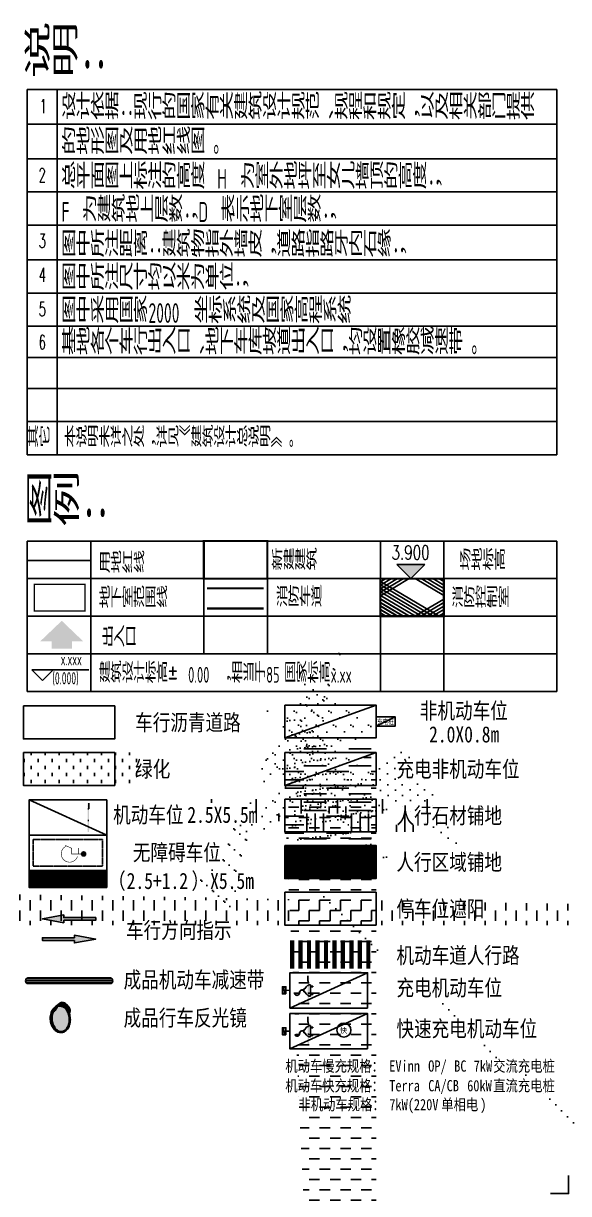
# Model space of a CAD drawing. Extents: x 40587128995 to 40589176181, y 3379422231 to 3381196839.
# Drawn here: x 40588471782 to 40588545774, y 3379490076 to 3379648785 of the extents above; entities that cross this region are included whole.
import ezdxf
from ezdxf.enums import TextEntityAlignment as Align

# ---------------------------------------------------------------- set-up
doc = ezdxf.new("R2010")
doc.units = 0
doc.header["$LTSCALE"] = 10
for name, pattern in [('99总图图例外参$0$DASH', [0.35, 0.25, -0.1]), ('99总图图例外参$0$PHANTOM2', [31.75, 15.875, -3.175, 3.175, -3.175, 3.175, -3.175]), ('总平面图轴网$0$ACAD_ISO05W100', [33, 24, -3, 0, -3, 0, -3])]:
    doc.linetypes.add(name, pattern=pattern)
doc.layers.add('99总图图例外参$0$_地面标线', color=7, linetype='Continuous', true_color=0xffffff)
for name, color, linetype in [('99总图图例外参$0$A-Car', 155, 'Continuous'), ('99总图图例外参$0$A-FIRE-TEXT', 61, 'Continuous'), ('99总图图例外参$0$A-HATCH-1', 252, 'Continuous'), ('99总图图例外参$0$A-LIN-V', 9, 'Continuous'), ('99总图图例外参$0$A-STAIR', 150, 'Continuous'), ('99总图图例外参$0$A-TEXT', 61, 'Continuous'), ('99总图图例外参$0$A-建筑提资施工单位', 211, 'Continuous'), ('99总图图例外参$0$AD-P-慢充', 1, 'Continuous'), ('99总图图例外参$0$Car 无障碍', 6, 'Continuous'), ('99总图图例外参$0$PUB_TEXT', 7, 'Continuous'), ('99总图图例外参$0$地坪', 96, 'Continuous'), ('99总图图例外参$0$建-标高', 3, 'Continuous'), ('99总图图例外参$0$建-消防', 20, 'Continuous'), ('99总图图例外参$0$总平面图轴网$0$建-总体-用地红线', 1, '总平面图轴网$0$ACAD_ISO05W100'), ('99总图图例外参$0$景观', 4, 'Continuous'), ('99总图图例外参$0$标示牌', 7, 'Continuous'), ('99总图图例外参$0$绿化', 8, 'Continuous'), ('99总图图例外参$0$车位1', 252, 'Continuous'), ('99总图图例外参$0$车位线', 7, 'Continuous'), ('99总图图例外参$0$鱼眼镜', 7, 'Continuous'), ('A-LIN-V', 9, 'Continuous'), ('A-建筑提资施工单位', 211, 'Continuous')]:
    doc.layers.add(name, color=color, linetype=linetype)
doc.styles.add('99总图图例外参$0$-黑体', font='', dxfattribs={"width": 0.8})
doc.styles.add('99总图图例外参$0$_TCH_DIM', font='@TSSDENG', dxfattribs={"width": 0.8, "bigfont": 'GBCBIG'})
doc.styles.add('99总图图例外参$0$A-STANDARD', font='SIMPLEX', dxfattribs={"bigfont": 'GBCBIG'})
doc.styles.add('99总图图例外参$0$note_txt', font='arial.ttf', dxfattribs={"width": 0.75})
doc.styles.add('99总图图例外参$0$宋体', font='SIMPLEX', dxfattribs={"width": 0.8, "bigfont": 'GBCBIG'})
doc.styles.add('99总图图例外参$0$黑体', font='', dxfattribs={"height": 12})
doc.styles.get('99总图图例外参$0$-黑体').set_extended_font_data('SimHei')
doc.styles.get('99总图图例外参$0$黑体').set_extended_font_data('SimHei')

# ---------------------------------------------------------------- blocks, each defined once
blk = doc.blocks.new('99总图图例外参$0$A$C02C214BB')
at = {"layer": '99总图图例外参$0$_地面标线'}
blk.add_hatch(color=256, dxfattribs=at).paths.add_polyline_path([(143, 1800), (0, 1800), (218, 3000), (435, 1800), (293, 1800), (293, 0), (143, 0)])
blk.add_lwpolyline([(143, 1800), (0, 1800), (218, 3000), (435, 1800), (293, 1800), (293, 0), (143, 0), (143, 1800)], dxfattribs=at)
blk = doc.blocks.new('*U835')
at = {"layer": '99总图图例外参$0$_地面标线'}
blk.add_blockref('99总图图例外参$0$A$C02C214BB', (-218, -1500), dxfattribs=at)
blk = doc.blocks.new('99总图图例外参$0$gfctuc')
blk.add_lwpolyline([(2035210, 4060000), (2035210, 4059500), (2035460, 4059500), (2035460, 4060000)], close=True)
blk.add_lwpolyline([(2035210, 4060000), (2035460, 4059500)])
at = {"layer": '99总图图例外参$0$A-FIRE-TEXT', "style": '99总图图例外参$0$note_txt', "width": 0.75}
blk.add_text('充电桩', height=139.2, rotation=270, dxfattribs=at).set_placement((2035260, 4059973))
blk = doc.blocks.new('99总图图例外参$0$AD-P-B01-B04$0$AD-PMDT-B1F$0$sdftr')
at = {"color": 0}
for p, q in [((-63180, -35534), (-63180, -35514)), ((-63030, -35499), (-63165, -35499)), ((-63030, -35549), (-63165, -35549)), ((-62880, -35399), (-63030, -35399)), ((-63030, -35399), (-63030, -35799)), ((-62880, -35450), (-62880, -35399)), ((-63180, -36064), (-63180, -36084)), ((-63030, -36049), (-63165, -36049)), ((-63030, -36099), (-63165, -36099)), ((-63030, -36199), (-63030, -35799)), ((-62880, -36199), (-63030, -36199)), ((-62880, -36147), (-62880, -36199)), ((-62631, -35699), (-62555, -35699)), ((-62555, -35899), (-62631, -35899)), ((-62555, -35699), (-62555, -35899)), ((-61903, -36026), (-61922, -36020)), ((-61280, -35799), (-61568, -35799))]:
    blk.add_line(p, q, dxfattribs=at)
for centre, radius, start, end in [((-63165, -35514), 15, 89.99945, 179.99945), ((-63165, -35534), 15, 179.99945, 270.00055), ((-62980, -35799), 362, 16.02199, 73.97801), ((-63165, -36064), 15, 89.99945, 179.99945), ((-63165, -36084), 15, 179.99945, 270.00055), ((-62980, -35799), 362, 286.02199, 343.97801), ((-62447, -35969), 212, 4.0504, 120.70031), ((-62447, -35969), 192, 4.61547, 124.31856), ((-62076, -35975), 180, 173.30088, 343.49758), ((-62076, -35975), 160, 172.63141, 343.49759)]:
    blk.add_arc(centre, radius, start, end, dxfattribs=at)
at = {"xscale": -1, "rotation": 179.884104689103}
blk.add_blockref('99总图图例外参$0$gfctuc', (-2088274, 4028060), dxfattribs=at)
blk = doc.blocks.new('99总图图例外参$0$G$CBCF8E9EB')
blk.add_circle((0, 0), 1)
at = {"layer": '99总图图例外参$0$PUB_TEXT', "style": '99总图图例外参$0$黑体'}
blk.add_text('快', height=0.75, rotation=91.1337, dxfattribs=at).set_placement((0.03, -0.05), align=Align.MIDDLE)
blk = doc.blocks.new('99总图图例外参$0$挡车器')
at = {"layer": '99总图图例外参$0$地坪', "linetype": 'ByBlock', "lineweight": -3}
h = blk.add_hatch(color=2, dxfattribs=at)
h.dxf.hatch_style = 1
h.paths.add_polyline_path([(9928650, 6275036), (9928250, 6275036), (9928250, 6274950), (9928650, 6274950)])
h.paths.add_polyline_path([(9929450, 6275036), (9929050, 6275036), (9929050, 6274950), (9929450, 6274950)])
h.paths.add_polyline_path([(9930250, 6275036), (9929850, 6275036), (9929850, 6274950), (9930250, 6274950)])
h = blk.add_hatch(color=2, dxfattribs=at)
h.dxf.hatch_style = 1
h.paths.add_polyline_path([(9928428, 6275065), (9928428, 6275026), (9928485, 6275026), (9928485, 6275065)])
h.paths.add_polyline_path([(9928485, 6274922), (9928485, 6274950), (9928428, 6274950), (9928428, 6274922)])
h.paths.add_polyline_path([(9930029, 6275065), (9930029, 6275026), (9930085, 6275026), (9930085, 6275065)])
h.paths.add_polyline_path([(9930029, 6274959), (9930029, 6274921), (9930085, 6274921), (9930085, 6274959)])
h = blk.add_hatch(color=250, dxfattribs=at)
h.dxf.hatch_style = 1
h.paths.add_polyline_path([(9929050, 6274950), (9929050, 6275036), (9928650, 6275036), (9928650, 6274950)])
h.paths.add_polyline_path([(9929450, 6275036), (9929450, 6274950), (9929850, 6274950), (9929850, 6275036)])
at = {"layer": '99总图图例外参$0$地坪', "color": 7, "linetype": 'ByBlock', "lineweight": -3}
for p, q in [((9928250, 6274950), (9928650, 6274950)), ((9928650, 6274950), (9928650, 6275026)), ((9929450, 6274950), (9929450, 6275026))]:
    blk.add_line(p, q, dxfattribs=at)
blk = doc.blocks.new('99总图图例外参$0$LGWU')
at = {"layer": '99总图图例外参$0$地坪', "color": 2, "linetype": 'ByBlock', "lineweight": -3}
blk.add_blockref('99总图图例外参$0$挡车器', (-8212100, -5739634), dxfattribs=at)
blk = doc.blocks.new('99总图图例外参$0$建筑-停车位-2400x5300')
blk.add_lwpolyline([(-50, 200), (-50, -5300), (2450, -5300), (2450, 200)], close=True)
blk.add_lwpolyline([(2450, 200), (-50, -5300)])
at = {"layer": '99总图图例外参$0$车位1', "color": 7, "xscale": -1.028998089022934, "yscale": 1.028998092282563, "zscale": 1.0289980895192}
blk.add_blockref('99总图图例外参$0$LGWU', (1768144, -554883), dxfattribs=at)
blk = doc.blocks.new('99总图图例外参$0$A$C10711624')
at = {"extrusion": (3.13402e-20, -1.66466e-06, 1)}
h = blk.add_hatch(dxfattribs=at)
h.set_pattern_fill('ANSI31', color=256, scale=100, angle=-180)
h.set_pattern_definition([(225, (3800, 5500), (112.2532, -112.2532), [])])
h.paths.add_polyline_path([(1200, 500), (1200, 6000), (0, 6000), (0, 500)])
h = blk.add_hatch(color=256, dxfattribs=at)
edge = h.paths.add_edge_path()
edge.add_arc((2375, 4362), 143, 270, 630)
at = {"extrusion": (3.10226e-20, -1.66466e-06, 1)}
for points in [[(1200, 500), (1200, 6000), (0, 6000), (0, 500)], [(3700, 500), (3700, 6000), (1200, 6000), (1200, 500)]]:
    blk.add_lwpolyline(points, close=True, dxfattribs=at)
at = {"extrusion": (3.10226e-20, -1.66466e-06, 1), "const_width": 37.5}
for points in [[(2375, 4267), (2375, 3513), (2778, 3513), (2969, 3085), (3006, 3085)], [(2375, 3992), (2791, 3992)]]:
    blk.add_lwpolyline(points, dxfattribs=at)
blk.add_lwpolyline([(2203, 3931, 1.5472), (2924, 3130)], format="xyb", dxfattribs=at)
blk.add_circle((2375, 4362), 143)
at = {"layer": 'Defpoints', "color": 250, "linetype": '99总图图例外参$0$DASH', "extrusion": (3.10226e-20, -1.66466e-06, 1)}
blk.add_lwpolyline([(3400, 800), (3400, 5700), (1500, 5700), (1500, 800)], close=True, dxfattribs=at)
blk = doc.blocks.new('99总图图例外参$0$反光镜1')
at = {"layer": '99总图图例外参$0$标示牌', "ltscale": 30, "true_color": 0xffffff}
h = blk.add_hatch(color=7, dxfattribs=at)
h.set_gradient(color1=(255, 255, 255), color2=(181, 181, 181), tint=0.9, name='INVSPHERICAL')
h.paths.add_polyline_path([(595, -350), (618, -259), (634, -163), (643, -63), (647, 39), (643, 141), (634, 241), (618, 336), (595, 427), (567, 519), (531, 604), (493, 683), (447, 756), (399, 823), (347, 881), (290, 930), (231, 972), (172, 1003), (112, 1027), (49, 1041), (-16, 1045), (-80, 1041), (-144, 1027), (-205, 1003), (-213, 999), (-226, 969), (-244, 930), (-271, 884), (-308, 833), (-354, 779), (-403, 727), (-455, 676), (-510, 633), (-563, 601), (-596, 519), (-625, 427), (-647, 336), (-663, 241), (-673, 141), (-677, 39), (-673, -63), (-663, -163), (-647, -259), (-625, -350), (-596, -442), (-561, -526), (-521, -606), (-478, -679), (-429, -744), (-376, -802), (-320, -852), (-262, -894), (-205, -925), (-144, -948), (-80, -963), (-16, -968), (49, -963), (112, -948), (172, -925), (231, -894), (290, -852), (347, -802), (399, -744), (447, -679), (493, -606), (531, -526), (567, -442)])
at = {"layer": '99总图图例外参$0$车位线'}
for points in [[(701, -280), (675, -378), (645, -469), (607, -556), (566, -636), (518, -710), (465, -779), (409, -839), (348, -892), (284, -935), (217, -972), (147, -997), (74, -1013), (0, -1018), (-76, -1013), (-102, -1007), (-69, -1010), (8, -1004), (83, -988), (156, -963), (225, -927), (291, -883), (354, -830), (414, -770), (466, -702), (515, -628), (560, -547), (597, -461), (630, -370), (655, -272), (673, -172), (685, -68), (688, 39), (685, 146), (673, 250), (655, 349), (630, 447), (597, 538), (560, 625), (515, 705), (466, 779), (414, 848), (354, 908), (291, 961), (225, 1004), (156, 1041), (83, 1066), (38, 1076), (74, 1073), (147, 1057), (217, 1032), (284, 996), (348, 952), (409, 899), (465, 839), (518, 771), (566, 697), (607, 616), (645, 530), (675, 439), (701, 341), (719, 241), (729, 137), (733, 31), (729, -76), (719, -181)], [(-717, -181), (-728, -76), (-732, 31), (-728, 137), (-717, 241), (-698, 341), (-673, 439), (-644, 530), (-631, 558), (-677, 528), (-734, 483), (-754, 465), (-765, 447), (-765, 447), (-790, 349), (-808, 250), (-820, 146), (-824, 39), (-820, -68), (-808, -172), (-790, -272), (-765, -370), (-733, -461), (-695, -547), (-650, -628), (-601, -702), (-549, -770), (-490, -830), (-428, -883), (-361, -927), (-292, -963), (-221, -988), (-146, -1004), (-102, -1007), (-148, -997), (-218, -972), (-284, -935), (-348, -892), (-408, -839), (-464, -779), (-517, -710), (-564, -636), (-606, -556), (-644, -469), (-673, -378), (-698, -280)]]:
    blk.add_hatch(color=22, dxfattribs=at).paths.add_polyline_path(points)
at = {"layer": '99总图图例外参$0$鱼眼镜'}
for color, points in [(24, [(-322, 1051), (-389, 1000), (-451, 948), (-507, 893), (-556, 839), (-662, 704), (-691, 661), (-709, 626), (-733, 560), (-763, 450), (-754, 465), (-734, 483), (-677, 528), (-613, 570), (-565, 600), (-510, 633), (-455, 676), (-403, 727), (-354, 779), (-308, 833), (-271, 884), (-244, 930), (-226, 969), (-198, 1032), (-164, 1089), (-128, 1138), (-92, 1179), (-61, 1212), (-34, 1238), (-18, 1251), (-14, 1255), (-177, 1153)]), (30, [(284, 996), (217, 1032), (147, 1057), (74, 1073), (0, 1079), (-76, 1073), (-148, 1057), (-193, 1041), (-164, 1089), (-128, 1138), (-92, 1179), (-61, 1212), (-34, 1238), (-18, 1251), (-14, 1255), (11, 1271), (54, 1292), (92, 1308), (134, 1315), (175, 1315), (218, 1308), (263, 1295), (305, 1276), (350, 1254), (392, 1226), (434, 1195), (475, 1161), (514, 1123), (552, 1084), (587, 1042), (621, 997), (678, 909), (721, 820), (742, 759), (752, 701), (753, 649), (749, 599), (738, 551), (725, 505), (687, 396), (675, 439), (645, 530), (607, 616), (566, 697), (518, 771), (465, 839), (409, 899), (348, 952)])]:
    blk.add_hatch(color=color, dxfattribs=at).paths.add_polyline_path(points)
at = {"layer": '99总图图例外参$0$鱼眼镜', "color": 36}
for p, q in [((-507, 893), (-451, 948)), ((-451, 948), (-389, 1000)), ((-389, 1000), (-322, 1051)), ((-322, 1051), (-177, 1153)), ((-244, 930), (-271, 884)), ((-226, 969), (-244, 930)), ((-198, 1032), (-226, 969)), ((-164, 1089), (-198, 1032)), ((-177, 1153), (-14, 1255)), ((-128, 1138), (-164, 1089)), ((-92, 1179), (-128, 1138)), ((-61, 1212), (-92, 1179)), ((-34, 1238), (-61, 1212)), ((-18, 1251), (-34, 1238)), ((-14, 1255), (-18, 1251)), ((-763, 450), (-733, 560)), ((-754, 465), (-763, 450)), ((-734, 483), (-754, 465)), ((-677, 528), (-734, 483)), ((-733, 560), (-709, 626)), ((-709, 626), (-691, 661)), ((-691, 661), (-662, 704)), ((-613, 570), (-677, 528)), ((-662, 704), (-556, 839)), ((-565, 600), (-613, 570)), ((-510, 633), (-565, 600)), ((-556, 839), (-507, 893)), ((-555, 840), (-549, 848)), ((-549, 848), (-535, 862)), ((-455, 676), (-510, 633)), ((-403, 727), (-455, 676)), ((-354, 779), (-403, 727)), ((-308, 833), (-354, 779)), ((-271, 884), (-308, 833))]:
    blk.add_line(p, q, dxfattribs=at)
at = {"layer": '99总图图例外参$0$鱼眼镜', "color": 86}
for p, q in [((-213, 999), (-205, 1003)), ((-205, 1003), (-144, 1027)), ((-144, 1027), (-80, 1041)), ((-80, 1041), (-16, 1045))]:
    blk.add_line(p, q, dxfattribs=at)
at = {"layer": '99总图图例外参$0$鱼眼镜', "color": 252}
for p, q in [((-193, 1041), (-148, 1057)), ((-148, 1057), (-76, 1073)), ((-76, 1073), (0, 1079)), ((0, 1079), (74, 1073)), ((38, 1076), (83, 1066)), ((74, 1073), (147, 1057)), ((83, 1066), (156, 1041)), ((147, 1057), (217, 1032)), ((156, 1041), (225, 1004)), ((217, 1032), (284, 996)), ((225, 1004), (291, 961)), ((284, 996), (348, 952)), ((291, 961), (354, 908)), ((348, 952), (409, 899)), ((354, 908), (414, 848)), ((-824, 39), (-820, 146)), ((-820, -68), (-824, 39)), ((-820, 146), (-808, 250)), ((-808, 250), (-790, 349)), ((-790, 349), (-765, 447)), ((-765, 447), (-760, 459)), ((-732, 31), (-728, 137)), ((-728, -76), (-732, 31)), ((-728, 137), (-717, 241)), ((-717, 241), (-698, 341)), ((-698, 341), (-673, 439)), ((-673, 439), (-644, 530)), ((-644, 530), (-631, 558)), ((409, 899), (465, 839)), ((414, 848), (466, 779)), ((465, 839), (518, 771)), ((466, 779), (515, 705)), ((515, 705), (560, 625)), ((518, 771), (566, 697)), ((560, 625), (597, 538)), ((566, 697), (607, 616)), ((597, 538), (630, 447)), ((607, 616), (645, 530)), ((630, 447), (655, 349)), ((645, 530), (675, 439)), ((655, 349), (673, 250)), ((673, 250), (685, 146)), ((675, 439), (701, 341)), ((685, 146), (688, 39)), ((688, 39), (685, -68)), ((701, 341), (719, 241)), ((719, 241), (729, 137)), ((729, 137), (733, 31)), ((733, 31), (729, -76)), ((-808, -172), (-820, -68)), ((-790, -272), (-808, -172)), ((-765, -370), (-790, -272)), ((-733, -461), (-765, -370)), ((-695, -547), (-733, -461)), ((-717, -181), (-728, -76)), ((-698, -280), (-717, -181)), ((-673, -378), (-698, -280)), ((-650, -628), (-695, -547)), ((-644, -469), (-673, -378)), ((-601, -702), (-650, -628)), ((-606, -556), (-644, -469)), ((-564, -636), (-606, -556)), ((-549, -770), (-601, -702)), ((-517, -710), (-564, -636)), ((-490, -830), (-549, -770)), ((-464, -779), (-517, -710)), ((-428, -883), (-490, -830)), ((-408, -839), (-464, -779)), ((-361, -927), (-428, -883)), ((-348, -892), (-408, -839)), ((-284, -935), (-348, -892)), ((291, -883), (225, -927)), ((348, -892), (284, -935)), ((354, -830), (291, -883)), ((409, -839), (348, -892)), ((414, -770), (354, -830)), ((465, -779), (409, -839)), ((466, -702), (414, -770)), ((518, -710), (465, -779)), ((515, -628), (466, -702)), ((560, -547), (515, -628)), ((566, -636), (518, -710)), ((597, -461), (560, -547)), ((607, -556), (566, -636)), ((630, -370), (597, -461)), ((645, -469), (607, -556)), ((655, -272), (630, -370)), ((675, -378), (645, -469)), ((673, -172), (655, -272)), ((685, -68), (673, -172)), ((701, -280), (675, -378)), ((719, -181), (701, -280)), ((729, -76), (719, -181)), ((-292, -963), (-361, -927)), ((-221, -988), (-292, -963)), ((-218, -972), (-284, -935)), ((-146, -1004), (-221, -988)), ((-148, -997), (-218, -972)), ((-76, -1013), (-148, -997)), ((-69, -1010), (-146, -1004)), ((0, -1018), (-76, -1013)), ((8, -1004), (-69, -1010)), ((74, -1013), (0, -1018)), ((83, -988), (8, -1004)), ((147, -997), (74, -1013)), ((156, -963), (83, -988)), ((217, -972), (147, -997)), ((225, -927), (156, -963)), ((284, -935), (217, -972))]:
    blk.add_line(p, q, dxfattribs=at)
at = {"layer": '99总图图例外参$0$鱼眼镜', "color": 86, "lineweight": 30}
for p, q in [((-16, 1045), (49, 1041)), ((49, 1041), (112, 1027)), ((112, 1027), (172, 1003)), ((172, 1003), (231, 972)), ((231, 972), (290, 930)), ((290, 930), (347, 881)), ((-677, 39), (-673, 141)), ((-673, -63), (-677, 39)), ((-673, 141), (-663, 241)), ((-663, 241), (-647, 336)), ((-647, 336), (-625, 427)), ((-625, 427), (-596, 519)), ((-596, 519), (-563, 601)), ((347, 881), (399, 823)), ((399, 823), (447, 756)), ((447, 756), (493, 683)), ((493, 683), (531, 604)), ((531, 604), (567, 519)), ((567, 519), (595, 427)), ((595, 427), (618, 336)), ((618, 336), (634, 241)), ((634, 241), (643, 141)), ((643, 141), (647, 39)), ((647, 39), (643, -63)), ((-663, -163), (-673, -63)), ((-647, -259), (-663, -163)), ((-625, -350), (-647, -259)), ((-596, -442), (-625, -350)), ((-561, -526), (-596, -442)), ((-521, -606), (-561, -526)), ((-478, -679), (-521, -606)), ((-429, -744), (-478, -679)), ((-376, -802), (-429, -744)), ((-320, -852), (-376, -802)), ((-262, -894), (-320, -852)), ((-205, -925), (-262, -894)), ((231, -894), (172, -925)), ((290, -852), (231, -894)), ((347, -802), (290, -852)), ((399, -744), (347, -802)), ((447, -679), (399, -744)), ((493, -606), (447, -679)), ((531, -526), (493, -606)), ((567, -442), (531, -526)), ((595, -350), (567, -442)), ((618, -259), (595, -350)), ((634, -163), (618, -259)), ((643, -63), (634, -163)), ((-144, -948), (-205, -925)), ((-80, -963), (-144, -948)), ((-16, -968), (-80, -963)), ((49, -963), (-16, -968)), ((112, -948), (49, -963)), ((172, -925), (112, -948))]:
    blk.add_line(p, q, dxfattribs=at)
at = {"layer": '99总图图例外参$0$鱼眼镜', "color": 42}
for p, q in [((11, 1271), (-14, 1255)), ((54, 1292), (11, 1271)), ((92, 1308), (54, 1292)), ((134, 1315), (92, 1308)), ((175, 1315), (134, 1315)), ((218, 1308), (175, 1315)), ((263, 1295), (218, 1308)), ((305, 1276), (263, 1295)), ((350, 1254), (305, 1276)), ((392, 1226), (350, 1254)), ((434, 1195), (392, 1226)), ((475, 1161), (434, 1195)), ((514, 1123), (475, 1161)), ((552, 1084), (514, 1123)), ((587, 1042), (552, 1084)), ((621, 997), (587, 1042)), ((678, 909), (621, 997)), ((721, 820), (678, 909)), ((686, 395), (725, 505)), ((742, 759), (721, 820)), ((725, 505), (738, 551)), ((738, 551), (749, 599)), ((752, 701), (742, 759)), ((749, 599), (753, 649)), ((753, 649), (752, 701))]:
    blk.add_line(p, q, dxfattribs=at)
blk = doc.blocks.new('99总图图例外参$0$39s9d')
at = {"layer": '99总图图例外参$0$A-STAIR'}
for points in [[(2778730, 299010), (2778730, 291524)], [(2778874, 299067), (2778866, 299067)], [(2778870, 299067), (2778870, 291467)], [(2779010, 299010), (2779010, 291524)], [(2778670, 298867), (2778670, 291667)], [(2779070, 291667), (2779070, 298867)]]:
    blk.add_lwpolyline(points, dxfattribs=at)
for centre, start, end in [((2778870, 298867), 360, 180), ((2778870, 291667), 180, 360)]:
    blk.add_arc(centre, 200, start, end, dxfattribs=at)
blk = doc.blocks.new('99总图图例外参')
h = blk.add_hatch()
h.set_pattern_fill('ANSI31', color=8, scale=0.375)
h.set_pattern_definition([(45, (-1379.4977, -437.6997), (-0.4209495, 0.4209495), [])])
h.paths.add_polyline_path([(74.46, 81.71), (83.46, 81.71), (83.46, 76.39), (74.46, 76.39)])
h = blk.add_hatch()
h.set_pattern_fill('ANSI37', color=8)
h.set_pattern_definition([(45, (7e-09, 4.02), (-1.122532, 1.122532), []), (135, (7e-09, 4.02), (-1.122532, -1.122532), [])])
h.paths.add_polyline_path([(99.46, 76.39), (108.46, 76.39), (108.46, 71.07), (99.46, 71.07)])
at = {"layer": '99总图图例外参$0$A-HATCH-1'}
h = blk.add_hatch(dxfattribs=at)
h.set_pattern_fill('EARTH', color=256)
h.set_pattern_definition([(0, (7e-09, 6.5016), (3.175, 3.175), [3.175, -3.175]), (0, (7e-09, 7.6922), (3.175, 3.175), [3.175, -3.175]), (0, (7e-09, 8.883), (3.175, 3.175), [3.175, -3.175]), (90, (0.397, 9.2797), (-3.175, 3.175), [3.175, -3.175]), (90, (1.5875, 9.2797), (-3.175, 3.175), [3.175, -3.175]), (90, (2.778, 9.2797), (-3.175, 3.175), [3.175, -3.175])])
h.paths.add_polyline_path([(85.92, 45.18), (98.86, 45.18), (98.86, 40.53), (85.92, 40.53)])
h = blk.add_hatch(dxfattribs=at)
h.set_pattern_fill('SACNCR', color=256)
h.set_pattern_definition([(45, (-40588488.07, -3380163.9358), (-0.84189901135, 0.84189901135), []), (45, (-40588487.2281, -3380163.9358), (-0.84189901135, 0.84189901135), [0, -1.190625])])
h.paths.add_polyline_path([(85.92, 38.59), (98.86, 38.59), (98.86, 33.93), (85.92, 33.93)])
at = {"layer": '99总图图例外参$0$A-LIN-V'}
h = blk.add_hatch(dxfattribs=at)
h.set_pattern_fill('ZIGZAG', color=256, scale=0.922352)
h.set_pattern_definition([(0, (-124816460.9235, -10407560.097), (1.464234019852, 1.464234019852), [1.464234019852, -1.464234019852]), (90, (-124816459.4593, -10407560.097), (-1.464234019852, 1.464234019852), [1.464234019852, -1.464234019852])])
h.paths.add_polyline_path([(85.92, 31.99), (98.86, 31.99), (98.86, 27.34), (85.92, 27.34)])
at = {"layer": '99总图图例外参$0$建-标高'}
blk.add_hatch(color=256, dxfattribs=at).paths.add_polyline_path([(103.78, 76.39), (105.78, 78.38), (101.79, 78.38)], flags=17)
at = {"layer": '99总图图例外参$0$建-消防'}
blk.add_hatch(color=1, dxfattribs=at).paths.add_polyline_path([(52.9, 66.47), (52.9, 67.5), (51.28, 67.5), (54.34, 70.42), (57.39, 67.5), (55.77, 67.5), (55.77, 66.47)], flags=16)
at = {"layer": '99总图图例外参$0$绿化', "linetype": 'Continuous'}
h = blk.add_hatch(dxfattribs=at)
h.set_pattern_fill('碎沙', color=256, scale=0.625, angle=360)
h.set_pattern_definition([(37.5, (-994.4369, -7.5644), (-0.050001, 1.5294164), [0, -1.2065, 0, -1.349375, 0, -1.2898437]), (7.5, (-994.4369, -7.5644), (1.4047603, 2.2400784), [0, -0.650875, 0, -1.0874375, 0, -0.4167188]), (327.5, (-995.4132, -7.5644), (2.4718512, 0.0044912), [0, -0.396875, 0, -1.42875, 0, -1.8653125]), (317.5, (-995.4132, -7.5644), (2.386114, 0.696654), [0, -0.1984375, 0, -0.936625, 0, -1.0715625])])
h.paths.add_polyline_path([(98.86, 58.49), (85.92, 58.49), (85.92, 53.84), (98.86, 53.84)])
h = blk.add_hatch(dxfattribs=at)
h.set_pattern_fill('CROSS', color=256, scale=0.625, angle=360)
h.set_pattern_definition([(0, (-1031.446, -27.473), (0.9921875, 0.9921875), [0.4960938, -1.4882812]), (90, (-1031.198, -27.7211), (-0.9921875, 0.9921875), [0.4960938, -1.4882812])])
h.paths.add_polyline_path([(61.85, 51.77), (48.91, 51.77), (48.91, 47.12), (61.85, 47.12)])
h = blk.add_hatch(dxfattribs=at)
h.set_pattern_fill('碎沙', color=256, scale=0.625, angle=360)
h.set_pattern_definition([(37.5, (-994.4369, -14.2844), (-0.050001, 1.5294164), [0, -1.2065, 0, -1.349375, 0, -1.2898437]), (7.5, (-994.4369, -14.2844), (1.4047603, 2.2400784), [0, -0.650875, 0, -1.0874375, 0, -0.4167188]), (327.5, (-995.4132, -14.2844), (2.4718512, 0.0044912), [0, -0.396875, 0, -1.42875, 0, -1.8653125]), (317.5, (-995.4132, -14.2844), (2.386114, 0.696654), [0, -0.1984375, 0, -0.936625, 0, -1.0715625])])
h.paths.add_polyline_path([(98.86, 51.77), (85.92, 51.77), (85.92, 47.12), (98.86, 47.12)])
at = {"ltscale": 0.005, "const_width": 0.3}
for points in [[(74.46, 81.71), (83.46, 81.71), (83.46, 76.39), (74.46, 76.39)], [(99.46, 76.39), (108.46, 76.39), (108.46, 71.07), (99.46, 71.07)]]:
    blk.add_lwpolyline(points, close=True, dxfattribs=at)
at = {"linetype": '99总图图例外参$0$DASH', "ltscale": 3, "const_width": 0.2}
blk.add_lwpolyline([(50.44, 75.57), (57.64, 75.57), (57.64, 71.82), (50.44, 71.82)], close=True, dxfattribs=at)
at = {"linetype": '99总图图例外参$0$PHANTOM2'}
blk.add_lwpolyline([(58.17, 63.46), (50.1, 63.46), (51.6, 61.96), (53.1, 63.46)], dxfattribs=at)
at = {"layer": '99总图图例外参$0$A-HATCH-1', "ltscale": 3}
for points in [[(86.96, 25.17, 0.6, 0.6, 0), (86.96, 21.17, 0.6, 0.6, 0)], [(88.16, 25.17, 0.6, 0.6, 0), (88.16, 21.17, 0.6, 0.6, 0)], [(89.36, 25.17, 0.6, 0.6, 0), (89.36, 21.17, 0.6, 0.6, 0)], [(90.56, 25.17, 0.6, 0.6, 0), (90.56, 21.17, 0.6, 0.6, 0)], [(91.76, 25.17, 0.6, 0.6, 0), (91.76, 21.17, 0.6, 0.6, 0)], [(92.96, 25.17, 0.6, 0.6, 0), (92.96, 21.17, 0.6, 0.6, 0)], [(94.16, 25.17, 0.6, 0.6, 0), (94.16, 21.17, 0.6, 0.6, 0)], [(95.36, 25.17, 0.6, 0.6, 0), (95.36, 21.17, 0.6, 0.6, 0)], [(96.56, 25.17, 0.6, 0.6, 0), (96.56, 21.17, 0.6, 0.6, 0)], [(97.76, 25.17, 0.6, 0.6, 0), (97.76, 21.17, 0.6, 0.6, 0)]]:
    blk.add_lwpolyline(points, format="xyseb", dxfattribs=at)
at = {"layer": '99总图图例外参$0$A-TEXT'}
for p, q in [((49.46, 145.64), (124.46, 145.64)), ((49.46, 145.64), (49.46, 93.92)), ((53.68, 93.92), (53.68, 145.64)), ((124.46, 145.64), (124.46, 93.92)), ((49.46, 140.72), (124.46, 140.72)), ((49.46, 135.8), (124.46, 135.8)), ((49.46, 131.11), (124.46, 131.11)), ((49.46, 126.42), (124.46, 126.42)), ((49.46, 121.5), (124.46, 121.5)), ((49.46, 116.81), (124.46, 116.81)), ((49.46, 112.12), (124.46, 112.12)), ((49.46, 107.67), (124.46, 107.67)), ((49.46, 103.3), (124.46, 103.3)), ((49.46, 98.61), (124.46, 98.61)), ((49.46, 93.92), (124.46, 93.92)), ((49.46, 81.71), (124.46, 81.71)), ((49.46, 81.71), (49.46, 60.43)), ((58.46, 81.71), (58.46, 60.43)), ((74.46, 81.71), (74.46, 65.75)), ((83.46, 81.71), (83.46, 65.75)), ((99.46, 81.71), (99.46, 60.43)), ((108.46, 81.71), (108.46, 60.43)), ((124.46, 81.71), (124.46, 60.43)), ((49.46, 76.39), (124.46, 76.39)), ((49.46, 71.07), (124.46, 71.07)), ((49.46, 65.75), (124.46, 65.75)), ((49.46, 60.43), (124.46, 60.43))]:
    blk.add_line(p, q, dxfattribs=at)
at = {"layer": '99总图图例外参$0$A-建筑提资施工单位'}
blk.add_lwpolyline([(123.56, -10.66), (126.12, -10.66), (126.12, -8.1)], dxfattribs=at)
at = {"layer": '99总图图例外参$0$建-标高'}
for p, q in [((103.78, 76.39), (101.79, 78.38)), ((105.78, 78.38), (101.79, 78.38)), ((103.78, 76.39), (105.78, 78.38))]:
    blk.add_line(p, q, dxfattribs=at)
at = {"layer": '99总图图例外参$0$总平面图轴网$0$建-总体-用地红线', "linetype": '99总图图例外参$0$DASH', "ltscale": 0.01}
blk.add_lwpolyline([(58.57, 78.96), (49.46, 78.96)], dxfattribs=at)
at = {"layer": '99总图图例外参$0$总平面图轴网$0$建-总体-用地红线', "linetype": '99总图图例外参$0$DASH', "ltscale": 0.005, "const_width": 0.3}
for points in [[(82.93, 75), (74.93, 75)], [(82.93, 72.16), (74.93, 72.16)]]:
    blk.add_lwpolyline(points, dxfattribs=at)
at = {"layer": '99总图图例外参$0$景观', "linetype": 'Continuous'}
for points in [[(48.91, 58.36), (61.85, 58.36), (61.85, 53.71), (48.91, 53.71)], [(85.92, 58.49), (98.86, 58.49), (98.86, 53.84), (85.92, 53.84)], [(48.91, 51.77), (61.85, 51.77), (61.85, 47.12), (48.91, 47.12)], [(85.92, 51.77), (98.86, 51.77), (98.86, 47.12), (85.92, 47.12)], [(85.92, 45.18), (98.86, 45.18), (98.86, 40.53), (85.92, 40.53)], [(85.92, 38.59), (98.86, 38.59), (98.86, 33.93), (85.92, 33.93)], [(85.92, 31.99), (98.86, 31.99), (98.86, 27.34), (85.92, 27.34)]]:
    blk.add_lwpolyline(points, close=True, dxfattribs=at)
at = {"layer": '99总图图例外参$0$绿化', "linetype": 'Continuous', "flags": 128}
for points in [[(85.92, 53.84), (98.86, 58.49)], [(85.92, 47.12), (98.86, 51.77)]]:
    blk.add_lwpolyline(points, dxfattribs=at)
at = {"xscale": 0.005387628621789572, "yscale": 0.005387628621789572, "zscale": 0.005387628621789572, "rotation": 89.9999999746963}
blk.add_blockref('99总图图例外参$0$gfctuc', (21972.63, -10909.46), dxfattribs=at)
at = {"layer": '99总图图例外参$0$_地面标线', "color": 7, "true_color": 0xffffff, "yscale": 0.002522338568625535}
for p, xscale, zscale, rotation in [((55.38, 28.23, 0), 0.002522338568625535, 0.002522338568625535, 89.9999998564915), ((55.38, 25.37, 0), -0.002522338568625534, 0.002522338568625536, 270.0000070112487)]:
    blk.add_blockref('*U835', p, dxfattribs=dict(at, xscale=xscale, zscale=zscale, rotation=rotation))
at = {"layer": '99总图图例外参$0$A-Car', "extrusion": (8.24596e-22, -2.06408e-07, 1), "xscale": 0.002000000000000001, "yscale": 0.002000000000000001, "zscale": 0.002000000000000001, "rotation": 90.00000000948928}
blk.add_blockref('99总图图例外参$0$建筑-停车位-2400x5300', (50.11, 40.17, 0), dxfattribs=at)
at = {"layer": '99总图图例外参$0$A-Car', "extrusion": (-8.24596e-22, -2.06408e-07, 1), "xscale": -0.002000000000000001, "yscale": 0.002000000000000001, "zscale": 0.002, "rotation": 269.9999999905107}
for p in [(97.26, 15.71, 0), (97.26, 9.92, 0)]:
    blk.add_blockref('99总图图例外参$0$建筑-停车位-2400x5300', p, dxfattribs=at)
at = {"layer": '99总图图例外参$0$A-STAIR', "xscale": 0.00200041545588132, "yscale": 0.001623141739413563, "zscale": 0.002, "rotation": 269.9999998509053}
blk.add_blockref('99总图图例外参$0$39s9d', (-423.87, 5578.36), dxfattribs=at)
at = {"layer": '99总图图例外参$0$AD-P-慢充', "xscale": -0.001999999999999997, "yscale": 0.002, "zscale": 0.002, "rotation": 359.8841044103161}
for p in [(-36.33, 89.96), (-36.33, 84.17)]:
    blk.add_blockref('99总图图例外参$0$AD-P-B01-B04$0$AD-PMDT-B1F$0$sdftr', p, dxfattribs=at)
at = {"layer": '99总图图例外参$0$AD-P-慢充', "rotation": 270.1158952512793}
blk.add_blockref('99总图图例外参$0$G$CBCF8E9EB', (94.3, 12.48), dxfattribs=at)
at = {"layer": '99总图图例外参$0$Car 无障碍', "extrusion": (1.66466e-06, 6.35719e-07, 1), "xscale": -0.002000000000000005, "yscale": 0.002000000000000006, "zscale": 0.002000000000000004, "rotation": 269.9999999999395}
blk.add_blockref('99总图图例外参$0$A$C10711624', (48.71, 32.67, 0), dxfattribs=at)
at = {"layer": '99总图图例外参$0$标示牌', "color": 1, "linetype": 'Continuous', "xscale": 0.001827604008297165, "yscale": 0.001827604008297165, "zscale": 0.001827604008297165, "rotation": 3.437045205289271}
blk.add_blockref('99总图图例外参$0$反光镜1', (54.22, 14), dxfattribs=at)
at = {"style": '99总图图例外参$0$_TCH_DIM', "width": 0.6}
for s, p in [('x.xxx', (54.19, 64.11)), ('(0.000)', (53, 61.42))]:
    blk.add_text(s, height=1.729, dxfattribs=at).set_placement(p)
at = {"layer": '99总图图例外参$0$A-TEXT'}
for s, height, style, width, p in [('说明：', 6.8, '99总图图例外参$0$_TCH_DIM', 0.8, (48.89, 147.47)), ('1', 1.98, '99总图图例外参$0$宋体', 0.6, (51.19, 142.27)), ('2', 1.98, '99总图图例外参$0$宋体', 0.6, (51.06, 132.5)), ('3', 1.98, '99总图图例外参$0$宋体', 0.6, (51.07, 123.23)), ('4', 1.98, '99总图图例外参$0$宋体', 0.6, (51.07, 118.38)), ('5', 1.98, '99总图图例外参$0$宋体', 0.6, (51.07, 113.55)), ('6', 1.98, '99总图图例外参$0$宋体', 0.6, (51.07, 108.87)), ('其它', 2.821, '99总图图例外参$0$_TCH_DIM', 0.8, (49.44, 95.01)), ('本说明未详之处，详见《建筑设计总说明》。', 2.8207, '99总图图例外参$0$_TCH_DIM', 0.8, (54.69, 95.01)), ('图例：', 6.8, '99总图图例外参$0$_TCH_DIM', 0.8, (49.12, 83.99)), ('用地红线', 2.821, '99总图图例外参$0$_TCH_DIM', 0.8, (59.59, 77.23)), ('新建建筑', 2.821, '99总图图例外参$0$_TCH_DIM', 0.8, (84.02, 77.61)), ('场地标高', 2.821, '99总图图例外参$0$_TCH_DIM', 0.8, (110.66, 77.61)), ('地下室范围线', 2.821, '99总图图例外参$0$_TCH_DIM', 0.8, (59.59, 72.29)), ('消防车道', 2.821, '99总图图例外参$0$_TCH_DIM', 0.8, (84.72, 72.4)), ('消防控制室', 2.821, '99总图图例外参$0$_TCH_DIM', 0.8, (109.59, 72.29)), ('出入口', 2.821, '99总图图例外参$0$_TCH_DIM', 0.8, (60.02, 66.7)), ('建筑设计标高±', 2.821, '99总图图例外参$0$_TCH_DIM', 0.8, (59.59, 61.65)), ('，相当于', 2.821, '99总图图例外参$0$_TCH_DIM', 0.8, (76.72, 61.65)), ('国家标高', 2.821, '99总图图例外参$0$_TCH_DIM', 0.8, (85.85, 61.65)), ('0.00', 2.24, '99总图图例外参$0$_TCH_DIM', 0.6, (72.24, 61.65)), ('85', 2.24, '99总图图例外参$0$_TCH_DIM', 0.6, (83.29, 61.65)), ('x.xx', 2.24, '99总图图例外参$0$_TCH_DIM', 0.6, (92.42, 61.65)), ('非机动车位', 2.284, '99总图图例外参$0$-黑体', 0.8, (105.05, 56.55)), ('车行沥青道路', 2.284, '99总图图例外参$0$-黑体', 0.8, (64.73, 54.88)), ('2.0X0.8m', 2.284, '99总图图例外参$0$-黑体', 0.8, (106.36, 53.2)), ('绿化', 2.284, '99总图图例外参$0$-黑体', 0.8, (64.73, 48.29)), ('充电非机动车位', 2.284, '99总图图例外参$0$-黑体', 0.8, (101.74, 48.29)), ('机动车位', 2.284, '99总图图例外参$0$-黑体', 0.8, (61.61, 41.82)), ('2.5X5.5m', 2.284, '99总图图例外参$0$-黑体', 0.8, (72.12, 41.82)), ('人行石材铺地', 2.284, '99总图图例外参$0$-黑体', 0.8, (101.74, 41.7)), ('无障碍车位', 2.284, '99总图图例外参$0$-黑体', 0.8, (64.41, 36.48)), ('人行区域铺地', 2.284, '99总图图例外参$0$-黑体', 0.8, (101.74, 35.11)), ('（', 2.28, '99总图图例外参$0$-黑体', 0.8, (60.9, 32.46)), ('）', 2.28, '99总图图例外参$0$-黑体', 0.8, (72.72, 32.46)), ('2.5+1.2', 2.284, '99总图图例外参$0$-黑体', 0.8, (63.53, 32.46)), ('X5.5m', 2.284, '99总图图例外参$0$-黑体', 0.8, (75.35, 32.46)), ('停车位遮阳', 2.284, '99总图图例外参$0$-黑体', 0.8, (101.74, 28.51)), ('车行方向指示', 2.284, '99总图图例外参$0$-黑体', 0.8, (63.44, 25.48)), ('机动车道人行路', 2.284, '99总图图例外参$0$-黑体', 0.8, (101.74, 21.92)), ('成品机动车减速带', 2.284, '99总图图例外参$0$-黑体', 0.8, (63.1, 18.47)), ('充电机动车位', 2.284, '99总图图例外参$0$-黑体', 0.8, (101.74, 17.34)), ('成品行车反光镜', 2.284, '99总图图例外参$0$-黑体', 0.8, (63.1, 13.07)), ('快速充电机动车位', 2.284, '99总图图例外参$0$-黑体', 0.8, (101.74, 11.55)), ('机动车慢充规格：', 1.599, '99总图图例外参$0$-黑体', 0.8, (86, 6.6)), ('EVinn', 1.599, '99总图图例外参$0$-黑体', 0.8, (100.72, 6.6)), ('OP/', 1.599, '99总图图例外参$0$-黑体', 0.8, (106.24, 6.6)), ('交流充电桩', 1.599, '99总图图例外参$0$-黑体', 0.8, (115.44, 6.6)), ('BC', 1.599, '99总图图例外参$0$-黑体', 0.8, (109.92, 6.6)), ('7kW', 1.599, '99总图图例外参$0$-黑体', 0.8, (112.68, 6.6)), ('机动车快充规格：', 1.599, '99总图图例外参$0$-黑体', 0.8, (86, 3.82)), ('Terra', 1.599, '99总图图例外参$0$-黑体', 0.8, (100.72, 3.82)), ('CA/CB', 1.599, '99总图图例外参$0$-黑体', 0.8, (106.24, 3.82)), ('60kW', 1.599, '99总图图例外参$0$-黑体', 0.8, (111.76, 3.82)), ('直流充电桩', 1.599, '99总图图例外参$0$-黑体', 0.8, (115.44, 3.82)), ('非机动车规格：', 1.599, '99总图图例外参$0$-黑体', 0.8, (87.86, 1.14)), ('7kW(220V', 1.599, '99总图图例外参$0$-黑体', 0.8, (100.73, 1.14)), ('单相电', 1.599, '99总图图例外参$0$-黑体', 0.8, (108.09, 1.14)), (')', 1.6, '99总图图例外参$0$-黑体', 0.8, (113.61, 1.14))]:
    blk.add_text(s, height=height, dxfattribs=dict(at, style=style, width=width)).set_placement(p)
at = {"layer": '99总图图例外参$0$PUB_TEXT', "style": '99总图图例外参$0$_TCH_DIM'}
for s, height, width, p in [('设计依据：现行的国家有关建筑设计规范、规程和规定，以及相关部门提供', 3.5259, 0.8, (54.3, 141.41)), ('的地形图及用地红线图。', 3.5259, 0.8, (54.3, 136.49)), ('总平面图上标注的高度', 3.526, 0.8, (54.3, 131.57)), ('H', 2.8, 0.6, (76.35, 131.57)), ('为室外地坪至女儿墙顶的高度；', 3.5259, 0.8, (79.63, 131.57)), ('F', 2.8, 0.6, (54.3, 126.88)), ('为建筑地上层数；', 3.526, 0.8, (57.26, 126.88)), ('D', 2.8, 0.6, (73.68, 126.88)), ('表示地下室层数；', 3.526, 0.8, (76.88, 126.88)), ('图中所注距离：建筑物指外墙皮，道路指路牙内石缘；', 3.5259, 0.8, (54.3, 121.96)), ('图中所注尺寸均以米为单位；', 3.5259, 0.8, (54.3, 117.27)), ('图中采用国家', 3.526, 0.8, (54.3, 112.58)), ('坐标系统及国家高程系统', 3.5259, 0.8, (73.02, 112.58)), ('2000', 2.8, 0.6, (66.62, 112.58)), ('基地各个车行出入口、地下车库坡道出入口，均设置橡胶减速带。', 3.5259, 0.8, (54.3, 108.13))]:
    blk.add_text(s, height=height, dxfattribs=dict(at, width=width)).set_placement(p)
at = {"layer": '99总图图例外参$0$建-标高', "color": 7, "style": '99总图图例外参$0$A-STANDARD', "width": 0.705882}
blk.add_text('3.900', height=1.978, dxfattribs=at).set_placement((101.05, 79.08))
blk = doc.blocks.new('00总图-C')
at = {"layer": 'A-LIN-V', "xscale": 958.2228016753643, "yscale": 958.2228016753643, "zscale": 958.2228016753643}
blk.add_blockref('99总图图例外参', (40588424919.025146, 3379500287.099411), dxfattribs=at)

msp = doc.modelspace()

# ---------------------------------------------------------------- block references
at = {"layer": 'A-建筑提资施工单位'}
msp.add_blockref('00总图-C', (0, 0), dxfattribs=at)

doc.saveas('drawing.dxf')
